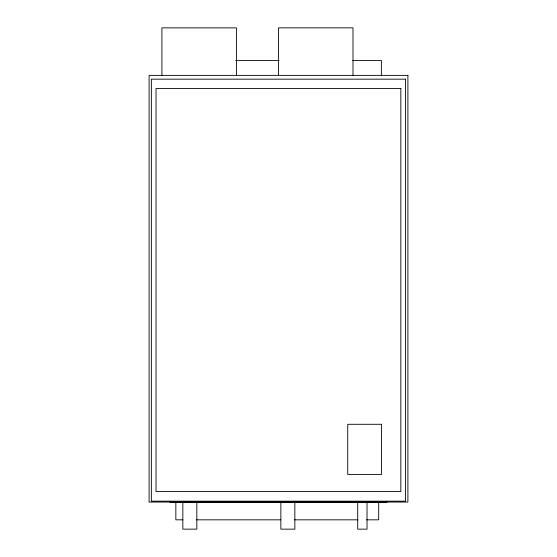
<?xml version="1.0" encoding="UTF-8"?>
<svg xmlns="http://www.w3.org/2000/svg" width="557" height="557" viewBox="0 0 557 557"><rect width="100%" height="100%" fill="white"/><g stroke="black" fill="none" stroke-linecap="round" stroke-linejoin="round"><path stroke-width="0.84" d="M235.75 60.511L279.092 60.511M352.776 60.511L381.378 60.511L381.378 75.773M182.78 519.827L175.845 519.827L175.845 501.732M196.649 519.827L280.735 519.827M294.604 519.827L357.886 519.827M366.555 519.827L378.69 519.827L378.69 501.732M386.85 501.175L386.85 502.337L170.017 502.337L170.017 501.175M367.028 502.337L367.028 529.15L357.705 529.15L357.705 502.337M352.992 75.668L352.992 27.85L278.472 27.85L278.472 75.668M294.855 502.337L294.855 529.15L280.86 529.15L280.86 502.337M236.412 75.689L236.412 27.871L161.899 27.871L161.899 75.689M196.83 502.337L196.83 529.15L182.842 529.15L182.842 502.337M407.898 75.376L149.102 75.376L149.102 502.045L407.898 502.045L407.898 75.376M405.503 79.164L151.365 79.164L151.365 501.175L405.503 501.175L405.503 79.164M400.838 88.493L156.03 88.493L156.03 491.573L400.838 491.573L400.838 88.493M381.545 424.288L347.735 424.288L347.735 474.418L381.545 474.418L381.545 424.288"/></g></svg>
